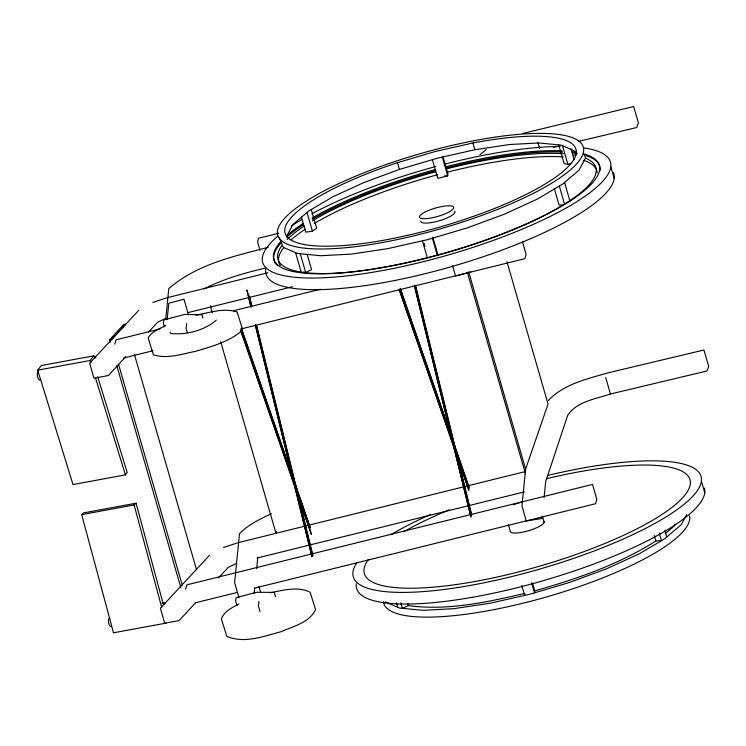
<?xml version="1.0" encoding="UTF-8"?>
<svg xmlns="http://www.w3.org/2000/svg" width="746" height="746" viewBox="0 0 746 746"><rect width="100%" height="100%" fill="white"/><g stroke="black" fill="none" stroke-linecap="round" stroke-linejoin="round"><path stroke-width="1.12" d="M165.705 319.4L168.782 288.637C196.319 264.504 233.806 256.26 268.374 247.29M167.141 319.745L168.792 303.23L183.982 299.239L188.225 313.935M186.621 323.652L186.155 328.361L187.442 332.809M254.153 593.62L254.722 587.923M256.652 568.555L257.79 557.159M258.909 601.388L258.442 606.097L260.046 611.655M532.504 583.13L534.733 590.832L534.528 592.828L531.674 582.924M542.239 516.185L542.006 518.489L526.266 520.997L521.939 505.993L525.622 469.075L548.049 404.08L507.01 261.855M544.076 497.722L545.69 481.571L567.603 415.541C576.294 401.618 595.83 398.905 610.452 393.991L706.872 371.014L708.7 366.519L703.935 350.005L607.505 372.972C586.943 379.061 563.454 384.134 548.422 400.499M114.8 344.176L116.087 339.822L160.166 328.911M185.53 589.209L186.817 584.864L592.529 484.424L596.847 499.372L595.55 503.727L254.255 588.221M276.449 531.469L275.945 533.185L220.685 341.677M524.811 471.575L525.576 469.001L468.702 271.898M286.753 236.006L292.973 224.425L308.704 211.043L332.865 196.767L363.815 182.574L399.436 169.426L437.324 158.227L474.866 149.732L509.527 144.519L538.938 142.952L561.095 145.134L574.476 150.916L576.126 154.907M675.186 524.158L674.151 526.089L665.357 533.567M686.637 514.609L681.191 524.746L664.667 538.808L639.294 553.802L606.778 568.713L569.347 582.523L529.557 594.301L490.113 603.225L453.699 608.689L422.805 610.34L399.53 608.046L385.468 601.975M216.349 320.071C204.628 330.45 186.127 335.224 170.638 333.453L170.069 332.24M97.661 376.749L127.23 472.572L125.431 474.885L73.005 484.555L37.701 370.165L41.3 365.54L93.726 355.861L95.814 358.071M37.701 370.165L90.135 360.495L93.726 355.861M109.401 340.045L123.659 324.529L125.682 324.156L111.424 339.672L109.401 340.045L110.044 342.274M125.72 356.765L108.403 375.536L93.968 378.203L89.651 363.246L138.784 310.243M148.557 332.017L157.555 322.337L165.808 318.337M195.666 602.656L179.133 620.579L164.698 623.236L160.381 608.279L209.514 555.285M218.494 577.908L228.285 567.37L236.529 563.379M479.92 154.664L486.308 149.442M165.929 623.143L113.495 632.813L81.687 514.637L83.655 512.875L136.08 503.205L163.337 604.465L165.295 602.712L161.873 603.337M81.687 514.637L134.121 504.958L136.08 503.205M301.337 216.76L305.776 232.165L312.425 231.167L316.658 228.229L311.259 209.533M240.399 331.961C227.539 342.228 211.183 346.657 195.685 351.301C181.996 353.949 167.207 359.246 153.415 354.835L148.174 338.003C151.718 331.457 159.374 328.725 165.733 325.61M659.278 532.98L661.497 540.682L655.855 540.981C618.76 564.526 576.798 578.989 534.733 590.832M204.059 288.916C223.483 278.892 244.641 272.877 265.856 267.973M238.879 604.008C232.155 607.589 223.986 611.338 221.366 619.031L226.849 636.375C244.24 643.938 264.159 636.133 281.456 631.592C293.476 626.258 309.609 622.509 315.577 609.575L310.094 592.221C297.794 585.992 283.154 590.356 270.341 592.772M271.451 513.714C260.093 519.029 248.362 524.569 239.503 533.679L234.617 582.663L238.934 597.621M303.725 272.234L305.664 272.43L311.595 269.707L307.156 254.302M521.771 585.507L524.625 595.411L524.82 593.415C486.84 602.171 447.497 610.946 408.379 605.612L402.439 608.335L400.854 602.833M152.781 302.428L167.402 297.635L267.879 272.766M223.511 547.471L238.133 542.678L524.876 471.696M558.745 144.901L564.135 163.607L567.911 164.446L570.839 163.365M397.487 162.665L435.366 151.466L472.917 142.971A151.373 37.03 -16.1 0 1 547.107 182.807A151.373 37.03 -16.1 0 1 308.378 245.154A151.373 37.03 -16.1 0 1 397.487 162.665L399.436 169.426M522.517 133.543L633.662 106.529L638.427 123.053L636.599 127.547L578.29 141.442M470.857 271.992L455.554 276.02L452.458 265.296M310.327 527.907L241.406 328.231M469.327 488.248L400.406 288.562M278.864 233.218L258.592 238.235L257.538 241.788L260.009 250.339M187.358 312.76L292.348 286.772M233.619 310.728L320.64 289.187M123.631 358.005L153.014 350.732M241.163 328.911L524.83 258.694L526.117 254.339L522.414 241.527M256.96 558.073L524.513 491.847M195.489 602.768L237.312 592.417M553.625 147.316L560.358 145.712M195.909 315.25C209.253 312.649 223.697 307.632 237.125 311.959L242.357 328.8M444.457 176L447.693 175.804L447.889 173.799L442.816 156.203M562.465 204.898L559.08 205.075L554.315 188.579M583.82 153.779L585.545 157.975L579.017 170.144L562.493 184.197L537.111 199.201L504.604 214.111L467.173 227.922L427.383 239.69L387.929 248.614L351.525 254.088L320.631 255.729L297.356 253.444L283.293 247.364L279.396 237.927M400.154 288.637L449.568 431.216M453.363 442.182L468.945 487.147M454.519 448.402L399.147 289.439L456.16 453.95M455.274 450.593L468.954 490.075M458.063 459.433L468.702 490.141M241.154 328.296L290.558 470.875M294.362 481.841L309.944 526.816M240.781 330.124L311.474 534.127M240.529 330.198L296.395 491.418M299.062 499.102L311.222 534.192M90.135 360.495L90.816 362.715M95.619 378.259L125.431 474.885M610.834 166.75L614.191 178.387M701.399 481.123L704.765 492.761M570.932 148.724L574.103 159.728M562.512 145.75L567.911 164.446M564.563 182.444L569.953 201.14M664.835 530.453L666.737 537.055M559.323 186.071L564.396 203.677M654.27 535.488L655.855 540.981M537.95 142.812L539.535 148.314M605.677 377.476L610.452 393.991M472.917 142.971L474.866 149.732M442.294 157.098L447.693 175.804L437.79 178.387L432.391 159.681M542.51 516.633L544.123 522.2M467.294 272.225L525.492 473.831M432.866 237.321L437.949 254.927M432.354 238.216L437.436 255.822M508.287 524.373L510.208 531.049A17.615 4.308 -16.1 0 0 528.821 530.63A17.615 4.308 -16.1 0 0 543.685 521.156M423.915 243.205L424.866 246.506M422.45 240.799L427.206 257.305M307.035 212.461L312.425 231.167M407.745 603.411L408.379 605.612M300.265 253.724L305.664 272.43M295.584 252.68L300.983 271.376M396.49 602.88L397.758 607.281M210.353 305.832L212.284 312.555M202.94 318.001L201.98 314.672L184.393 314.523L163.775 319.941L163.421 323.456L164.381 326.795M275.554 596.847L274.267 592.399L256.68 592.259L236.062 597.677L235.708 601.192L236.995 605.64M259.002 586.459L260.522 591.709M134.373 354.294L196.524 569.702M118.511 364.225L182.266 585.209M116.805 365.717L180.896 587.82M134.121 504.958L161.686 607.384M415.569 285.643L471.733 515.104M415.317 285.709L471.472 515.169M414.496 285.308L470.959 517.09L414.244 285.373M249.378 295.92L251.868 306.093M256.568 325.312L313.003 555.891M249.677 298.251L251.607 306.158M256.316 325.377L312.471 554.828M251.076 306.886L246.926 289.924L250.815 306.951M255.496 324.967L311.959 556.749L255.244 325.032M111.219 626.472A4.224 1.529 79.5 0 1 108.608 622.574A4.224 1.529 79.5 0 1 109.867 618.434M40.452 379.229A4.224 1.529 79.5 0 1 37.645 376.916A4.224 1.529 79.5 0 1 38.559 371.778M277.055 265.231A169.445 41.45 -16.1 0 1 280.776 243.056M286.585 237.256A169.445 41.45 -16.1 0 1 303.603 224.583M312.35 219.24A169.445 41.45 -16.1 0 1 435.655 170.731M445.791 168.055A169.445 41.45 -16.1 0 1 562.503 152.035M572.975 152.921A169.445 41.45 -16.1 0 1 577.115 153.536M585.908 155.625A169.445 41.45 -16.1 0 1 600.054 170.815M586.086 158.385A165.416 40.461 -16.1 0 1 474.148 244.222M473.029 244.585A165.416 40.461 -16.1 0 1 391.669 265.912M390.596 266.117A165.416 40.461 -16.1 0 1 281.979 245.462M287.107 239.569A165.416 40.461 -16.1 0 1 304.163 226.029M312.36 220.853A165.416 40.461 -16.1 0 1 435.692 171.748M446.695 168.848A165.416 40.461 -16.1 0 1 563.528 153.741M573.599 154.935A165.416 40.461 -16.1 0 1 575.595 155.299M280.328 265.464A165.416 40.461 -16.1 0 1 283.685 247.672M291.089 239.923A165.416 40.461 -16.1 0 1 305.095 229.274M314.262 223.511A165.416 40.461 -16.1 0 1 437.715 174.685M447.637 172.084A165.416 40.461 -16.1 0 1 563.239 156.893M583.624 160.343A165.416 40.461 -16.1 0 1 597.173 172.867M454.491 211.146A17.718 4.336 -16.1 0 1 439.534 220.685A17.718 4.336 -16.1 0 1 420.809 221.105M613.454 172.578A180.998 44.275 -16.1 0 1 445.567 268.318A180.998 44.275 -16.1 0 1 265.716 269.39M583.391 147.829A180.998 44.275 -16.1 0 1 449.12 254.712A180.998 44.275 -16.1 0 1 277.838 236.109M291.126 226.178A180.998 44.275 -16.1 0 1 301.393 219.725M311.903 213.785A180.998 44.275 -16.1 0 1 435.757 166.507M444.653 164.157A180.998 44.275 -16.1 0 1 559.836 146.468M584.379 154.096A169.445 41.45 -16.1 0 1 448.271 252.017A169.445 41.45 -16.1 0 1 280.44 241.881M286.24 236.09A169.445 41.45 -16.1 0 1 303.268 223.418M312.014 218.074A169.445 41.45 -16.1 0 1 435.319 169.556M445.455 166.89A169.445 41.45 -16.1 0 1 562.167 150.86M572.639 151.755A169.445 41.45 -16.1 0 1 576.779 152.37M546.37 478.708A169.445 41.45 -16.1 0 1 688.372 489.842A169.445 41.45 -16.1 0 1 495.391 577.413A169.445 41.45 -16.1 0 1 368.44 559.453M403.614 531.851A169.445 41.45 -16.1 0 1 449.176 509.872M547.704 475.435A180.998 44.275 -16.1 0 1 699.487 487.082A180.998 44.275 -16.1 0 1 494.859 580.509A180.998 44.275 -16.1 0 1 357.054 562.484M390.969 534.695A180.998 44.275 -16.1 0 1 430.554 514.442M704.41 488.052A180.998 44.275 -16.1 0 1 533.838 583.325A180.998 44.275 -16.1 0 1 356.29 583.764M689.537 515.868A159.01 38.895 -16.1 0 1 542.603 598.05A159.01 38.895 -16.1 0 1 383.481 601.64M513.397 504.79A17.615 4.308 -16.1 0 1 521.948 501.955M427.579 218.503A17.718 4.336 -16.1 0 0 453.652 207.789A17.718 4.336 -16.1 0 0 428.558 210.447A17.718 4.336 -16.1 0 0 427.579 218.503M349.576 247.327A159.01 38.895 -16.1 0 0 583.596 151.214A159.01 38.895 -16.1 0 0 358.397 175.04A159.01 38.895 -16.1 0 0 349.576 247.327"/></g></svg>
